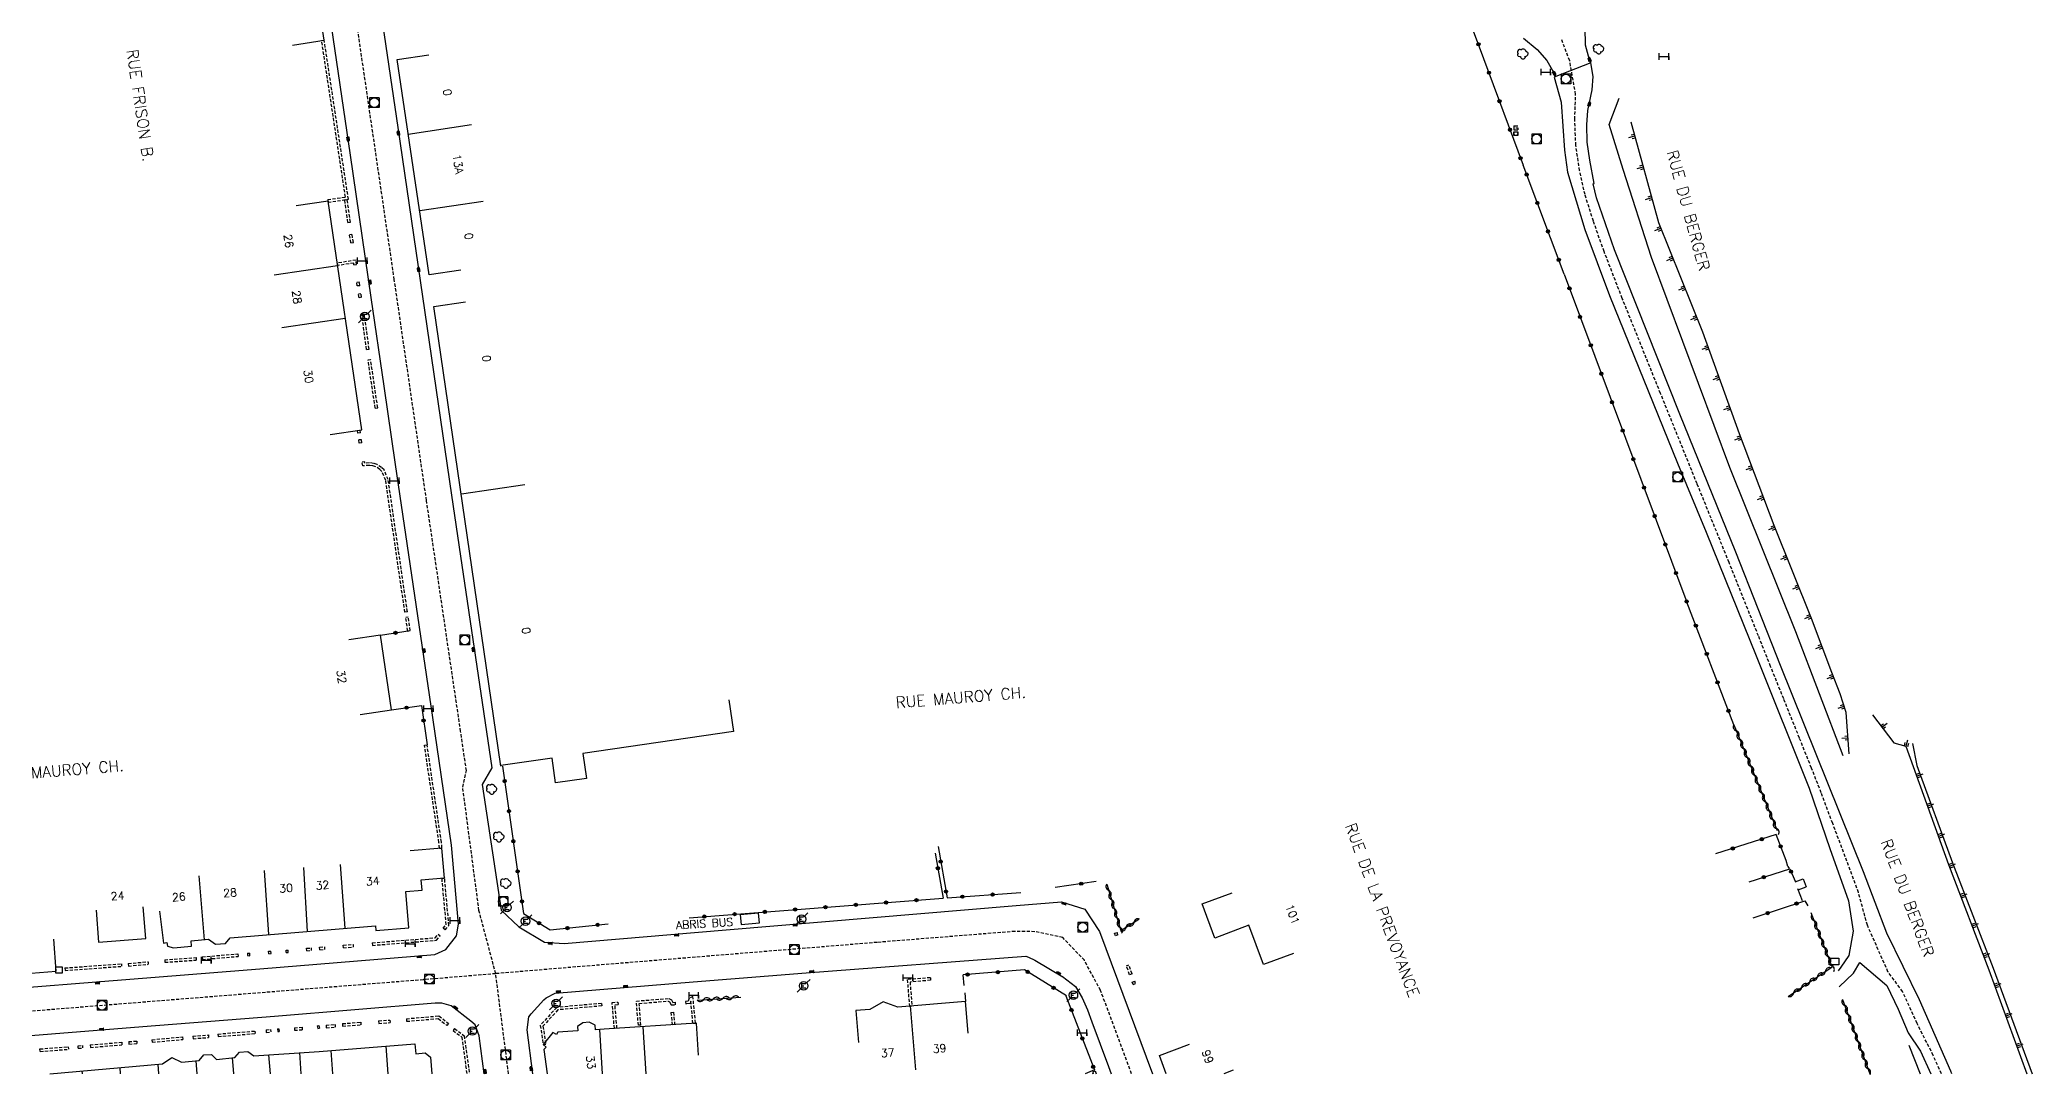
# Model space of a CAD drawing. Header units: millimetres. Extents: x 79000 to 80002, y 144000 to 145000.
# Drawn here: x 79598.5 to 79909.8, y 143999.8 to 144161.6 of the extents above; entities that cross this region are included whole.
import ezdxf
from ezdxf.enums import TextEntityAlignment as Align

# ---------------------------------------------------------------- set-up
doc = ezdxf.new("R2010")
doc.units = ezdxf.units.MM
doc.linetypes.add('DASHED', pattern=[0.75, 0.5, -0.25])
doc.layers.get('0').update_dxf_attribs({"linetype": 'CONTINUOUS'})
for name, color, linetype in [('W0001', 6, 'DASHED'), ('W0008', 7, 'CONTINUOUS'), ('W0100', 7, 'CONTINUOUS'), ('W0105', 7, 'CONTINUOUS'), ('W0112', 1, 'DASHED'), ('W0211', 2, 'CONTINUOUS'), ('W0300', 7, 'CONTINUOUS'), ('W0302', 3, 'CONTINUOUS'), ('W0310', 3, 'CONTINUOUS'), ('W0322', 7, 'CONTINUOUS'), ('W0400', 7, 'CONTINUOUS'), ('W0412', 7, 'CONTINUOUS'), ('W0420', 7, 'CONTINUOUS'), ('W0471', 7, 'CONTINUOUS'), ('W0984', 7, 'CONTINUOUS'), ('W0989', 7, 'CONTINUOUS'), ('W0991', 7, 'CONTINUOUS'), ('W1102', 7, 'CONTINUOUS'), ('W1471', 7, 'CONTINUOUS'), ('W1474', 7, 'CONTINUOUS')]:
    doc.layers.add(name, color=color, linetype=linetype)
doc.styles.get("Standard").update_dxf_attribs({"font": 'romans.shx', "width": 0.85})

# ---------------------------------------------------------------- blocks, each defined once
blk = doc.blocks.new('t322o')
at = {"color": 0, "linetype": 'Continuous'}
for radius in [0.25, 0.15]:
    blk.add_circle((0, 0), radius, dxfattribs=at)
blk = doc.blocks.new('t310o')
at = {"color": 0, "linetype": 'Continuous'}
for centre, start, end in [((-0.5, 0.38), 216.8699, 323.1304), ((0.5, -0.37), 36.8699, 143.1303)]:
    blk.add_arc(centre, 0.625, start, end, dxfattribs=at)
blk = doc.blocks.new('T400')
for p, q in [((-0.15, 0.3), (0.15, 0.3)), ((-0.15, -0.25), (-0.15, 0.3)), ((-0.15, 0.15), (0.15, 0.15)), ((-0.15, 0), (0.15, 0)), ((0.15, 0.3), (0.15, -0.25)), ((-0.15, -0.15), (0.15, -0.15)), ((-0.15, -0.25), (-0.15, -0.3)), ((-0.15, -0.3), (0.15, -0.3)), ((0.15, -0.3), (0.15, -0.25))]:
    blk.add_line(p, q)
blk = doc.blocks.new('T420')
for p, q in [((0.75, 0.75), (-0.75, 0.75)), ((-0.75, 0.75), (-0.75, -0.75)), ((0.75, 0.75), (0.75, -0.75)), ((0.75, -0.75), (-0.75, -0.75))]:
    blk.add_line(p, q)
blk.add_ellipse((0, 0), major_axis=(-0.53, 0.53), ratio=1, start_param=3.926991, end_param=10.210176)
blk = doc.blocks.new('T471')
for p, q in [((-0.333334, 0.333334), (-0.333334, -0.333334)), ((-0.333334, 0.333334), (0.333334, 0.333334)), ((-0.333334, 0), (0, 0)), ((0.500001, 0.500001), (1.000002, 1.000002)), ((-0.500001, -0.500001), (-1.000002, -1.000002)), ((-0.333334, -0.333334), (0.333334, -0.333334))]:
    blk.add_line(p, q)
blk.add_ellipse((0, 0), major_axis=(0.471405, 0.471405), ratio=1, start_param=5.4977871438, end_param=11.780972451)
blk = doc.blocks.new('T300')
for p, q in [((-0.8, 0.51), (-0.86, 0.34)), ((-0.86, 0.34), (-0.86, 0.17)), ((-0.86, 0.17), (-0.74, 0.06)), ((-0.69, 0.63), (-0.8, 0.51)), ((-0.8, -0.06), (-0.74, 0.06)), ((-0.74, 0.06), (-0.69, 0.11)), ((-0.57, 0.69), (-0.69, 0.63)), ((-0.46, 0.69), (-0.57, 0.69)), ((-0.29, 0.63), (-0.46, 0.69)), ((-0.29, 0.63), (-0.17, 0.74)), ((-0.23, 0.57), (-0.29, 0.63)), ((-0.17, 0.74), (-0.06, 0.8)), ((-0.06, 0.8), (0.06, 0.8)), ((0.06, 0.8), (0.23, 0.74)), ((0.23, 0.74), (0.34, 0.63)), ((0.34, 0.63), (0.4, 0.51)), ((0.46, 0.46), (0.34, 0.46)), ((0.4, 0.51), (0.4, 0.46)), ((0.57, 0.4), (0.46, 0.46)), ((0.57, 0.4), (0.69, 0.29)), ((0.69, 0.29), (0.74, 0.17)), ((0.74, 0.06), (0.69, -0.17)), ((0.74, 0.17), (0.74, 0.06)), ((-0.8, -0.17), (-0.8, -0.06)), ((-0.8, -0.23), (-0.8, -0.17)), ((-0.74, -0.34), (-0.8, -0.23)), ((-0.69, -0.4), (-0.74, -0.34)), ((-0.51, -0.46), (-0.69, -0.4)), ((-0.4, -0.46), (-0.51, -0.46)), ((-0.4, -0.46), (-0.34, -0.46)), ((-0.34, -0.46), (-0.34, -0.4)), ((-0.34, -0.51), (-0.34, -0.46)), ((-0.29, -0.63), (-0.34, -0.51)), ((-0.17, -0.74), (-0.29, -0.63)), ((-0.06, -0.8), (-0.17, -0.74)), ((0.06, -0.8), (-0.06, -0.8)), ((0.17, -0.74), (0.06, -0.8)), ((0.23, -0.69), (0.17, -0.74)), ((0.29, -0.46), (0.23, -0.46)), ((0.29, -0.63), (0.23, -0.69)), ((0.46, -0.4), (0.29, -0.46)), ((0.34, -0.51), (0.29, -0.63)), ((0.34, -0.51), (0.34, -0.46)), ((0.57, -0.34), (0.46, -0.4)), ((0.63, -0.29), (0.57, -0.34)), ((0.69, -0.17), (0.63, -0.29))]:
    blk.add_line(p, q)
blk = doc.blocks.new('t112o')
at = {"color": 0, "linetype": 'Continuous'}
for p, q in [((-0.5, 0.5), (0.5, 0.5)), ((-0.5, -0.5), (-0.5, 0.5)), ((0.5, 0.5), (0.5, -0.5)), ((0.5, -0.5), (-0.5, -0.5))]:
    blk.add_line(p, q, dxfattribs=at)
blk = doc.blocks.new('t211o')
at = {"color": 0, "linetype": 'Continuous'}
for p, q in [((-0.29, 0.5), (-0.29, 0)), ((0, 1), (0, 0)), ((0.29, 0.5), (0.29, 0))]:
    blk.add_line(p, q, dxfattribs=at)
blk = doc.blocks.new('T412')
for p, q in [((-0.3, 1.2), (0.3, 1.2)), ((-0.3, 1.2), (-0.3, 0.6)), ((-0.3, 0.6), (0.3, 0.6)), ((-0.3, 0.3), (0.3, 0.3)), ((-0.3, -0.3), (-0.3, 0.3)), ((0, 0.9), (0.3, 0.9)), ((0.3, 0.9), (0.3, 0.6)), ((0.3, 0.3), (0.3, -0.3)), ((0.3, -0.3), (-0.3, -0.3))]:
    blk.add_line(p, q)
blk.add_ellipse((0, 0), major_axis=(0.212, 0.212), ratio=1, start_param=5.497787, end_param=11.780972)
blk = doc.blocks.new('T1471')
at = {"color": 0, "linetype": 'Continuous', "flags": 128}
blk.add_lwpolyline([(-0.75, -0.5), (-0.75, 0.5), (0.75, 0.5), (0.75, -0.5), (-0.75, -0.5)], dxfattribs=at)
blk = doc.blocks.new('T1474')
at = {"color": 0, "linetype": 'Continuous', "flags": 128}
for points in [[(-0.75, -0.5), (-0.75, 0.5)], [(-0.75, 0), (0.75, 0)], [(0.75, 0), (0.75, -0.5), (0.75, 0.5)]]:
    blk.add_lwpolyline(points, dxfattribs=at)

msp = doc.modelspace()

# ---------------------------------------------------------------- linework, layer by layer
at = {"layer": 'W0001'}
for points in [[(79671.76, 144000), (79671.65, 144000.79), (79669.74, 144015.64), (79667.13, 144025.52), (79664.59, 144044.8), (79665.17, 144047.38), (79664.26, 144053.52), (79658.93, 144089.61), (79653.9, 144124.12), (79646.89, 144172), (79641.69, 144207.69), (79638.13, 144232.08)], [(79895.62, 144000), (79894.35, 144002.87), (79891.82, 144007.86), (79889.56, 144012.84), (79887.27, 144015.93), (79884.06, 144023.2), (79882.66, 144028.32), (79880.85, 144033.21), (79878.63, 144039.13), (79876.84, 144043.92), (79875.32, 144047.78), (79873.44, 144052.46), (79870.98, 144058.58), (79868.93, 144063.67), (79867.04, 144068.42), (79865.36, 144072.62), (79862.44, 144079.91), (79859.64, 144086.81), (79857.45, 144092.2), (79851.73, 144106.33), (79849.51, 144111.84), (79845.76, 144121.17), (79842.92, 144128.49), (79841.24, 144133.25), (79839.94, 144137.39), (79839.08, 144141.15), (79838.5, 144145.09), (79838.34, 144149.15), (79838.46, 144153.06), (79837.54, 144158.31), (79836.27, 144161.67)], [(79769.09, 144000), (79764.24, 144013.03), (79761.71, 144017.73), (79758.33, 144021.31), (79753.95, 144022.2), (79750.88, 144022.25), (79729.34, 144020.53), (79680.76, 144016.57), (79669.74, 144015.64), (79658.42, 144014.69), (79570.36, 144007.62)]]:
    msp.add_lwpolyline(points, dxfattribs=at)
at = {"layer": 'W0008'}
msp.add_line((79887.08, 144021.95), (79883.47, 144031.57), dxfattribs=at)
for points in [[(79569.99, 144011.4), (79632.9, 144016.41), (79660.25, 144018.63), (79661.93, 144019.42), (79663.61, 144021.55), (79663.93, 144023.36), (79662.83, 144035.73), (79659.64, 144057.44), (79654.09, 144095.22), (79652.32, 144107.45), (79650.29, 144121.32), (79647.05, 144143.54), (79640.61, 144187.57), (79634.17, 144231.63)], [(79642.09, 144232.52), (79648.19, 144190.61), (79649.71, 144180.09), (79654.43, 144147.88), (79657.26, 144128.63), (79662.81, 144090.44), (79664.25, 144080.9), (79669.16, 144047.79), (79667.63, 144045.21), (79670.57, 144025.59), (79673.36, 144022.94), (79677.38, 144020.59), (79680.42, 144020.36), (79705.73, 144022.5), (79751.05, 144026.28), (79758.14, 144026.89), (79761.8, 144025.75), (79764.08, 144022.24), (79772.34, 144000)], [(79840.82, 144157.97), (79840.65, 144158.48), (79840.02, 144160.76), (79839.97, 144163.49), (79840.53, 144167), (79842.15, 144170.71), (79843.42, 144172.41), (79844.64, 144173.5), (79846.96, 144175.12), (79849.13, 144176.05), (79851.07, 144176.74)], [(79830.34, 144161.84), (79832.48, 144160.09), (79833.98, 144158.38), (79834.82, 144156.92), (79835.12, 144156.35), (79835.34, 144155.84)], [(79883.47, 144031.57), (79870.48, 144063.82), (79863.48, 144081.52), (79854.77, 144103.07), (79844.54, 144128.79), (79841.74, 144136.88), (79841.23, 144139.06), (79841.39, 144139.14), (79840.7, 144142.77), (79840.27, 144145.61), (79840.24, 144148.29), (79840.38, 144150.52), (79840.6, 144151.52), (79841.06, 144153.77), (79841.19, 144155.84), (79840.82, 144157.97), (79835.09, 144155.74), (79836.2, 144151.86), (79836.71, 144144.33), (79837.2, 144140.89), (79839.9, 144131.94), (79843.75, 144121.64), (79854.41, 144095.45), (79858.85, 144084.62), (79866.67, 144065.33), (79874.96, 144044.66), (79878.21, 144035.22), (79881.12, 144027.01), (79881.84, 144022.27), (79881.16, 144018.46), (79879.93, 144016.64), (79879.49, 144016.11)], [(79897.26, 144000), (79897.1, 144000.41), (79892.21, 144011.58), (79887.08, 144021.95)], [(79675.55, 144000), (79674.64, 144006.85), (79674.94, 144008.89), (79675.28, 144009.35), (79677.24, 144011.56), (79677.61, 144011.88), (79679.02, 144012.61), (79700.6, 144014.35), (79718.27, 144015.75), (79752.55, 144018.36), (79753.01, 144018.2), (79753.97, 144017.77), (79758.33, 144015.16), (79758.29, 144015.2), (79760.31, 144013.62), (79761.39, 144011.89), (79762.19, 144009.98), (79762.9, 144008.13), (79765.48, 144001.15), (79765.9, 144000)], [(79879.62, 144013.6), (79881.88, 144015.71), (79882.88, 144017.4), (79887.08, 144013.78), (79888.85, 144010.11), (79890.44, 144006.38), (79892.37, 144003.52), (79893.98, 144000)], [(79667.96, 144000), (79667.15, 144005.91), (79666.52, 144007.63), (79665.87, 144008.24), (79662.8, 144010.62), (79661.35, 144011.06), (79660.29, 144011.05), (79635.19, 144008.95), (79614.59, 144007.32), (79570.43, 144003.81)]]:
    msp.add_lwpolyline(points, dxfattribs=at)
at = {"layer": 'W0100'}
for points in [[(79638.01, 144160.77), (79642.95, 144161.52), (79640.71, 144176.15), (79639, 144186.93), (79634.05, 144186.18)], [(79664.31, 144125.6), (79659.36, 144124.86), (79654.35, 144158.49), (79659.29, 144159.23)], [(79643.86, 144099.9), (79648.81, 144100.63), (79643.54, 144136.35), (79638.59, 144135.62)], [(79706.16, 144058.43), (79706.88, 144053.48), (79683.38, 144050.05), (79683.95, 144046.14), (79679.11, 144045.45), (79678.54, 144049.34), (79670.53, 144048.17), (79670.52, 144048.08), (79660.07, 144119.9), (79665.01, 144120.62)], [(79648.54, 144056.14), (79653.48, 144056.88), (79651.75, 144068.56), (79646.81, 144067.83)], [(79617.2, 144025.39), (79617.84, 144020.43), (79618.37, 144020.49), (79618.48, 144019.95), (79619.42, 144019.67), (79622.19, 144019.92), (79622.16, 144020.75), (79624.89, 144021.01), (79625.94, 144020.23), (79627.52, 144020.36), (79628.26, 144021.23), (79650.96, 144023.13), (79651.02, 144022.39), (79656.19, 144022.81), (79655.7, 144028.49), (79658.24, 144028.7), (79658.1, 144030.29), (79661.74, 144030.6), (79661.75, 144030.59), (79661.35, 144035.27), (79656.37, 144034.85)], [(79794.39, 144018.8), (79789.7, 144017.07), (79787.43, 144023.2), (79782.12, 144021.21), (79780.12, 144026.54), (79784.81, 144028.29)], [(79607.32, 144025.55), (79607.7, 144020.57), (79615.06, 144021.13), (79614.67, 144026.11)], [(79707.95, 144024.83), (79708.11, 144023.35), (79710.98, 144023.61), (79710.82, 144025.1), (79707.95, 144024.83)], [(79576.39, 144014.07), (79580.21, 144014.39), (79601.09, 144016.05), (79600.69, 144021.03)], [(79743.55, 144006.32), (79743.13, 144011.31), (79732.55, 144010.42), (79730.29, 144011.25), (79728.22, 144010.07), (79726.02, 144009.88), (79726.43, 144004.9)], [(79701.44, 144002.9), (79701.13, 144007.89), (79686.67, 144006.98), (79685.31, 144006.89), (79685.26, 144007.58), (79684.34, 144008.04), (79683.33, 144007.97), (79682.52, 144007.4), (79682.57, 144006.72), (79679.46, 144006.52), (79679.25, 144006.13), (79678.68, 144006.45), (79677.16, 144004.55), (79677.64, 144004.15), (79677.28, 144003.81), (79677.78, 144000)], [(79600.1, 144000), (79617.7, 144001.56), (79619.14, 144002.52), (79620.64, 144001.83), (79623.43, 144002.06), (79624.15, 144002.94), (79625.34, 144003.03), (79626.11, 144002.23), (79628.97, 144002.56), (79629.73, 144003.39), (79631.04, 144003.49), (79631.93, 144002.82), (79642.18, 144003.5), (79657.12, 144004.66), (79657.27, 144003.14), (79658.7, 144003.27), (79659.58, 144002.58), (79659.76, 144000)], [(79774.51, 144000), (79773.44, 144002.87), (79778.12, 144004.62)]]:
    msp.add_lwpolyline(points, dxfattribs=at)
at = {"layer": 'W0105'}
for p, q in [((79872.79, 144030.01), (79874.04, 144030.48)), ((79873.26, 144028.76), (79874.51, 144029.23)), ((79874.04, 144030.48), (79874.51, 144029.23))]:
    msp.add_line(p, q, dxfattribs=at)
at = {"layer": 'W0112'}
for p, q in [((79642.55, 144161.46), (79642.95, 144161.52)), ((79643.49, 144136.61), (79643.54, 144136.21)), ((79646.15, 144136.57), (79646.54, 144136.62)), ((79646.64, 144133.05), (79647.04, 144133.1)), ((79646.89, 144131.16), (79647.28, 144131.23)), ((79647.12, 144129.85), (79647.51, 144129.92)), ((79647.92, 144127.16), (79644.98, 144126.69)), ((79644.98, 144126.69), (79645.04, 144126.3)), ((79647.57, 144126.7), (79645.04, 144126.3)), ((79647.6, 144126.41), (79647.57, 144126.7)), ((79647.6, 144126.41), (79648, 144126.46)), ((79648.04, 144123.73), (79648.44, 144123.77)), ((79648.49, 144123.16), (79648.09, 144123.12)), ((79648.3, 144121.87), (79648.69, 144121.94)), ((79648.79, 144121.36), (79648.39, 144121.29)), ((79648.83, 144118.64), (79649.23, 144118.7)), ((79649.56, 144113.2), (79649.96, 144113.26)), ((79649.8, 144111.55), (79650.2, 144111.61)), ((79650.91, 144104.03), (79651.31, 144104.09)), ((79648.16, 144100.53), (79648.56, 144100.58)), ((79648.61, 144100.15), (79648.21, 144100.1)), ((79648.37, 144099.11), (79648.76, 144099.15)), ((79648.83, 144098.6), (79648.43, 144098.55)), ((79649.27, 144095.62), (79648.87, 144095.56)), ((79655.95, 144072.2), (79655.55, 144072.14)), ((79655.68, 144071.35), (79656.07, 144071.41)), ((79656.01, 144069.19), (79656.4, 144069.25)), ((79658.61, 144051.35), (79659.01, 144051.41)), ((79660.95, 144035.24), (79661.35, 144035.27)), ((79661.35, 144030.55), (79661.75, 144030.59)), ((79661.85, 144022.49), (79661.54, 144022.75)), ((79766.44, 144021.95), (79766.82, 144022.08)), ((79634.27, 144018.75), (79634.24, 144019.15)), ((79634.65, 144018.78), (79634.62, 144019.17)), ((79637.01, 144018.93), (79636.99, 144019.33)), ((79637.33, 144018.95), (79637.31, 144019.34)), ((79640.21, 144019.22), (79640.18, 144019.62)), ((79640.89, 144019.66), (79640.91, 144019.26)), ((79642.26, 144019.39), (79642.23, 144019.79)), ((79642.98, 144019.84), (79643.01, 144019.44)), ((79645.95, 144019.7), (79645.92, 144020.1)), ((79647.45, 144020.21), (79647.48, 144019.82)), ((79650.45, 144020.47), (79650.48, 144020.07)), ((79660.77, 144021.83), (79661.07, 144021.57)), ((79766.95, 144021.72), (79766.57, 144021.58)), ((79602.42, 144016.53), (79602.45, 144016.14)), ((79611.34, 144016.8), (79611.31, 144017.2)), ((79612.33, 144017.24), (79612.36, 144016.84)), ((79615.43, 144017.5), (79615.46, 144017.11)), ((79618.03, 144017.82), (79618.06, 144017.42)), ((79622.92, 144018.15), (79622.95, 144017.76)), ((79623.88, 144018.27), (79623.92, 144017.87)), ((79629.44, 144018.74), (79629.48, 144018.34)), ((79630.95, 144018.87), (79630.94, 144018.47)), ((79631.31, 144018.45), (79631.33, 144018.85)), ((79768.28, 144016.87), (79768.66, 144017)), ((79737.65, 144015.01), (79737.68, 144014.61)), ((79769.17, 144015.6), (79768.79, 144015.46)), ((79769.2, 144014.34), (79769.58, 144014.48)), ((79769.33, 144013.97), (79769.71, 144014.1)), ((79686.27, 144011), (79686.3, 144010.6)), ((79688.82, 144011.2), (79688.85, 144010.8)), ((79697.12, 144009.59), (79697.52, 144009.63)), ((79697.79, 144011.17), (79697.8, 144010.77)), ((79699.39, 144011.3), (79699.44, 144010.9)), ((79734.37, 144010.59), (79734.76, 144010.62)), ((79632.1, 144006.68), (79632.14, 144006.28)), ((79633.86, 144006.87), (79633.9, 144006.47)), ((79634.58, 144006.94), (79634.62, 144006.54)), ((79635.63, 144007), (79635.68, 144006.6)), ((79635.86, 144007.03), (79635.91, 144006.63)), ((79638.28, 144007.2), (79638.3, 144006.8)), ((79639.48, 144007.28), (79639.5, 144006.88)), ((79641.85, 144007.47), (79641.93, 144007.08)), ((79642.13, 144007.52), (79642.21, 144007.13)), ((79643.24, 144007.59), (79643.27, 144007.2)), ((79644.64, 144007.7), (79644.67, 144007.3)), ((79645.81, 144007.84), (79645.83, 144007.44)), ((79648.66, 144008.05), (79648.68, 144007.65)), ((79651.44, 144008.26), (79651.47, 144007.86)), ((79653.22, 144008.4), (79653.25, 144008)), ((79655.8, 144008.6), (79655.83, 144008.2)), ((79662.36, 144007.87), (79662.11, 144007.56)), ((79663.32, 144007.08), (79663.08, 144006.77)), ((79688.69, 144007.12), (79688.29, 144007.08)), ((79692.43, 144007.6), (79692.03, 144007.57)), ((79697.7, 144007.7), (79697.3, 144007.66)), ((79700.56, 144007.89), (79700.96, 144007.93)), ((79598.57, 144003.48), (79598.54, 144003.88)), ((79602.96, 144004.23), (79602.99, 144003.83)), ((79604.52, 144003.98), (79604.49, 144004.38)), ((79605.17, 144004.44), (79605.2, 144004.04)), ((79606.37, 144004.52), (79606.41, 144004.12)), ((79611.31, 144004.92), (79611.34, 144004.52)), ((79612.41, 144005.02), (79612.44, 144004.62)), ((79613.66, 144005.12), (79613.69, 144004.72)), ((79616.04, 144005.32), (79616.08, 144004.92)), ((79620.83, 144005.77), (79620.86, 144005.37)), ((79622.42, 144005.87), (79622.46, 144005.48)), ((79624.85, 144006.07), (79624.88, 144005.67)), ((79626.35, 144006.21), (79626.38, 144005.81)), ((79677.16, 144004.55), (79677.55, 144004.61)), ((79763.02, 144000.32), (79763.4, 144000.44)), ((79763.4, 144000.44), (79763.54, 144000))]:
    msp.add_line(p, q, dxfattribs=at)
for points in [[(79643.49, 144136.61), (79646.27, 144137.02), (79642.55, 144161.46)], [(79643.54, 144136.21), (79646.73, 144136.68), (79642.95, 144161.52)], [(79646.64, 144133.05), (79646.15, 144136.57)], [(79647.04, 144133.1), (79646.54, 144136.62)], [(79647.12, 144129.85), (79646.89, 144131.16)], [(79647.51, 144129.92), (79647.28, 144131.23)], [(79648, 144126.46), (79647.92, 144127.16)], [(79648.09, 144123.12), (79648.04, 144123.73)], [(79648.39, 144121.29), (79648.3, 144121.87)], [(79648.49, 144123.16), (79648.44, 144123.77)], [(79648.79, 144121.36), (79648.69, 144121.94)], [(79649.56, 144113.2), (79648.83, 144118.64)], [(79649.96, 144113.26), (79649.23, 144118.7)], [(79650.91, 144104.03), (79649.8, 144111.55)], [(79651.31, 144104.09), (79650.2, 144111.61)], [(79648.21, 144100.1), (79648.16, 144100.53)], [(79648.61, 144100.15), (79648.56, 144100.58)], [(79648.43, 144098.55), (79648.37, 144099.11)], [(79648.83, 144098.6), (79648.76, 144099.15)], [(79655.55, 144072.14), (79652.55, 144092.74), (79651.96, 144094.14), (79651.66, 144094.46), (79651.03, 144094.85), (79650.57, 144095.01), (79650, 144095.08), (79648.96, 144094.99), (79648.87, 144095.56)], [(79655.95, 144072.2), (79652.94, 144092.85), (79652.3, 144094.36), (79651.91, 144094.77), (79651.2, 144095.21), (79650.66, 144095.4), (79650.01, 144095.48), (79649.3, 144095.42), (79649.27, 144095.62)], [(79656.01, 144069.19), (79655.68, 144071.35)], [(79656.4, 144069.25), (79656.07, 144071.41)], [(79660.95, 144035.24), (79660.87, 144036.16), (79658.61, 144051.35)], [(79661.35, 144035.27), (79661.26, 144036.2), (79659.01, 144051.41)], [(79661.54, 144022.75), (79662.01, 144023.3), (79661.35, 144030.55)], [(79661.85, 144022.49), (79662.43, 144023.17), (79661.75, 144030.59)], [(79766.95, 144021.72), (79766.82, 144022.08)], [(79634.24, 144019.15), (79634.62, 144019.17)], [(79636.99, 144019.33), (79637.31, 144019.34)], [(79637.01, 144018.93), (79637.33, 144018.95)], [(79640.18, 144019.62), (79640.89, 144019.66)], [(79640.21, 144019.22), (79640.91, 144019.26)], [(79642.23, 144019.79), (79642.98, 144019.84)], [(79642.26, 144019.39), (79643.01, 144019.44)], [(79645.92, 144020.1), (79647.45, 144020.21)], [(79645.95, 144019.7), (79647.48, 144019.82)], [(79650.45, 144020.47), (79660.28, 144021.25), (79660.77, 144021.83)], [(79650.48, 144020.07), (79660.48, 144020.86), (79661.07, 144021.57)], [(79766.57, 144021.58), (79766.44, 144021.95)], [(79602.42, 144016.53), (79611.31, 144017.2)], [(79602.45, 144016.14), (79611.34, 144016.8)], [(79612.33, 144017.24), (79615.43, 144017.5)], [(79612.36, 144016.84), (79615.46, 144017.11)], [(79618.03, 144017.82), (79622.92, 144018.15)], [(79618.06, 144017.42), (79622.95, 144017.76)], [(79623.88, 144018.27), (79629.44, 144018.74)], [(79623.92, 144017.87), (79629.48, 144018.34)], [(79630.94, 144018.47), (79631.31, 144018.45)], [(79630.95, 144018.87), (79631.33, 144018.85)], [(79634.27, 144018.75), (79634.65, 144018.78)], [(79768.79, 144015.46), (79768.28, 144016.87)], [(79769.17, 144015.6), (79768.66, 144017)], [(79737.65, 144015.01), (79734.05, 144014.71), (79734.37, 144010.59)], [(79737.68, 144014.61), (79734.48, 144014.34), (79734.76, 144010.62)], [(79769.33, 144013.97), (79769.2, 144014.34)], [(79769.71, 144014.1), (79769.58, 144014.48)], [(79686.27, 144011), (79679.27, 144010.37), (79676.71, 144007.56), (79677.16, 144004.55)], [(79686.3, 144010.6), (79679.46, 144009.99), (79677.13, 144007.43), (79677.55, 144004.61)], [(79688.29, 144007.08), (79687.93, 144011.12), (79688.82, 144011.2)], [(79688.69, 144007.12), (79688.37, 144010.76), (79688.85, 144010.8)], [(79692.03, 144007.57), (79691.72, 144011.37), (79696.78, 144011.76), (79697.22, 144011.55), (79697.41, 144011.16), (79697.79, 144011.17)], [(79692.43, 144007.6), (79692.15, 144011), (79696.7, 144011.35), (79696.92, 144011.25), (79697.16, 144010.75), (79697.8, 144010.77)], [(79697.12, 144009.59), (79697.3, 144007.66)], [(79697.52, 144009.63), (79697.7, 144007.7)], [(79700.96, 144007.93), (79700.56, 144012.05), (79699.96, 144011.79), (79699.8, 144011.35), (79699.39, 144011.3)], [(79700.56, 144007.89), (79700.23, 144011.35), (79700.1, 144010.99), (79699.44, 144010.9)], [(79626.35, 144006.21), (79632.1, 144006.68)], [(79633.86, 144006.87), (79634.58, 144006.94)], [(79633.9, 144006.47), (79634.62, 144006.54)], [(79635.63, 144007), (79635.86, 144007.03)], [(79635.68, 144006.6), (79635.91, 144006.63)], [(79638.28, 144007.2), (79639.48, 144007.28)], [(79638.3, 144006.8), (79639.5, 144006.88)], [(79641.85, 144007.47), (79642.13, 144007.52)], [(79641.93, 144007.08), (79642.21, 144007.13)], [(79643.24, 144007.59), (79644.64, 144007.7)], [(79643.27, 144007.2), (79644.67, 144007.3)], [(79645.81, 144007.84), (79648.66, 144008.05)], [(79645.83, 144007.44), (79648.68, 144007.65)], [(79651.44, 144008.26), (79653.22, 144008.4)], [(79651.47, 144007.86), (79653.25, 144008)], [(79655.8, 144008.6), (79660.88, 144009.05), (79662.36, 144007.87)], [(79655.83, 144008.2), (79660.76, 144008.63), (79662.11, 144007.56)], [(79663.08, 144006.77), (79664.44, 144005.73), (79665.22, 144000)], [(79663.32, 144007.08), (79664.81, 144005.95), (79665.62, 144000)], [(79598.54, 144003.88), (79602.96, 144004.23)], [(79598.57, 144003.48), (79602.99, 144003.83)], [(79604.49, 144004.38), (79605.17, 144004.44)], [(79604.52, 144003.98), (79605.2, 144004.04)], [(79606.37, 144004.52), (79611.31, 144004.92)], [(79606.41, 144004.12), (79611.34, 144004.52)], [(79612.41, 144005.02), (79613.66, 144005.12)], [(79612.44, 144004.62), (79613.69, 144004.72)], [(79616.04, 144005.32), (79620.83, 144005.77)], [(79616.08, 144004.92), (79620.86, 144005.37)], [(79622.42, 144005.87), (79624.85, 144006.07)], [(79622.46, 144005.48), (79624.88, 144005.67)], [(79626.38, 144005.81), (79632.14, 144006.28)], [(79763.02, 144000.32), (79763.1, 144000.06), (79762.94, 144000)]]:
    msp.add_lwpolyline(points, dxfattribs=at)
at = {"layer": 'W0211'}
for points in [[(79880.26, 144049.67), (79872.88, 144069.08), (79862.56, 144094.74), (79850.32, 144127.55), (79845.91, 144141.33), (79843.71, 144148.37), (79845.25, 144152.48)], [(79881.23, 144050.02), (79880.75, 144056.46), (79879.82, 144059.36), (79878.49, 144062.72), (79875.33, 144071.15), (79869.47, 144085.71), (79864.09, 144100.01), (79858.36, 144115.9), (79851.45, 144132.98), (79847.15, 144148.7)], [(79884.83, 144056.12), (79888.16, 144051.7), (79890.08, 144051.18), (79896.72, 144032.72), (79903.04, 144016.26), (79908.96, 144000)], [(79891.09, 144051.59), (79891.78, 144048.17), (79897.37, 144032.99), (79903.68, 144016.48), (79909.8, 144000)]]:
    msp.add_lwpolyline(points, dxfattribs=at)
at = {"layer": 'W0302'}
msp.add_lwpolyline([(79890.55, 144004.45), (79892.28, 144000)], dxfattribs=at)
at = {"layer": 'W0310'}
for p, q in [((79863.18, 144054.54), (79869.94, 144038.01)), ((79701.24, 144011.52), (79708.06, 144011.97)), ((79880.18, 144011.61), (79884.42, 144000))]:
    msp.add_line(p, q, dxfattribs=at)
for points in [[(79765.2, 144029.61), (79767.41, 144022.37), (79770.25, 144024.14)], [(79871.7, 144012.1), (79878.54, 144016.69), (79875.26, 144025.13)]]:
    msp.add_lwpolyline(points, dxfattribs=at)
at = {"layer": 'W0322'}
for p, q in [((79824.1, 144158.67), (79830.27, 144141.98)), ((79836.66, 144124.97), (79830.27, 144141.98)), ((79836.66, 144124.97), (79855.85, 144073.71)), ((79651.75, 144068.56), (79656.4, 144069.25)), ((79653.48, 144056.88), (79658.13, 144057.57)), ((79658.13, 144057.57), (79659.01, 144051.41)), ((79738.85, 144035.5), (79740.28, 144027.51)), ((79869.81, 144037.37), (79860.33, 144034.36)), ((79871.35, 144033.34), (79869.81, 144037.37)), ((79738.42, 144034.46), (79739.66, 144027.45)), ((79871.6, 144032.39), (79871.35, 144033.34)), ((79871.6, 144032.39), (79871.84, 144032.1)), ((79740.28, 144027.51), (79751.78, 144028.32)), ((79763.56, 144030.05), (79757.14, 144029.1)), ((79873.89, 144027.03), (79873.21, 144028.89)), ((79699.96, 144024.39), (79739.66, 144027.45)), ((79742.74, 144015.47), (79742.89, 144013.81)), ((79743.04, 144012.67), (79743.13, 144011.31))]:
    msp.add_line(p, q, dxfattribs=at)
for points in [[(79802.5, 144216.51), (79807.37, 144203.45), (79814.53, 144184.74), (79818.73, 144173.06), (79824.1, 144158.67)], [(79863.2, 144054.52), (79855.85, 144073.71), (79855.77, 144073.77)], [(79670.82, 144048.09), (79674.11, 144025.05), (79678.23, 144022.47), (79687.33, 144023.45)], [(79865.6, 144030), (79871.93, 144032.02), (79872.76, 144030.08)], [(79866.22, 144024.36), (79874.26, 144027.02), (79874.77, 144026.27)], [(79758.93, 144012.19), (79752.37, 144016.22), (79742.78, 144015.44)], [(79758.84, 144012.18), (79763.28, 144000.59), (79761.82, 144000)]]:
    msp.add_lwpolyline(points, dxfattribs=at)
at = {"layer": 'W1102'}
for p, q in [((79665.98, 144148.28), (79656.09, 144146.8)), ((79667.76, 144136.32), (79657.87, 144134.85)), ((79635.12, 144124.84), (79645.02, 144126.3)), ((79636.34, 144116.62), (79646.23, 144118.08)), ((79674.3, 144092.02), (79664.4, 144090.59)), ((79633.55, 144031.77), (79634.24, 144021.79)), ((79639.73, 144032.22), (79640.27, 144022.24)), ((79645.44, 144032.71), (79646.17, 144022.73)), ((79623.35, 144030.91), (79624.19, 144020.94)), ((79735.4, 144000.63), (79734.57, 144010.6)), ((79686.44, 144000), (79685.99, 144006.94)), ((79693.25, 144000), (79692.79, 144007.36)), ((79644.31, 144000), (79644.04, 144003.64)), ((79652.96, 144000), (79652.64, 144004.31)), ((79605.19, 144000), (79605.15, 144000.45)), ((79611.13, 144000), (79611.06, 144000.97)), ((79617.13, 144000), (79617.01, 144001.5)), ((79623.12, 144000), (79622.96, 144002.02)), ((79628.82, 144000), (79628.61, 144002.52)), ((79634.58, 144000), (79634.31, 144002.97)), ((79639.37, 144000), (79639.15, 144003.3)), ((79784.98, 144000.55), (79783.52, 144000))]:
    msp.add_line(p, q, dxfattribs=at)

# ---------------------------------------------------------------- block references
at = {"layer": 'W0112'}
msp.add_blockref('t112o', (79601.52, 144016.2), dxfattribs=at)
at = {"layer": 'W0211'}
for p, rotation in [((79847.73, 144146.57), 105.281678054617), ((79849.05, 144141.75), 105.281678054617), ((79850.37, 144136.92), 105.281678054617), ((79851.79, 144132.14), 112.0411555515942), ((79853.66, 144127.5), 112.0411555515942), ((79855.54, 144122.87), 112.0411555515942), ((79857.42, 144118.23), 112.0411555515942), ((79859.2, 144113.56), 109.8271225841896), ((79860.9, 144108.86), 109.8271225841896), ((79862.59, 144104.15), 109.8271225841896), ((79864.3, 144099.45), 110.6227151385727), ((79866.06, 144094.77), 110.6227151385727), ((79867.82, 144090.1), 110.6227151385727), ((79869.59, 144085.42), 111.9159560055352), ((79871.45, 144080.78), 111.9159560055352), ((79873.32, 144076.14), 111.9159560055352), ((79875.19, 144071.5), 111.9159560055352), ((79876.95, 144066.83), 110.5731577117772), ((79878.72, 144062.15), 111.5775678275091), ((79880.43, 144057.45), 107.6623395422473), ((79886.33, 144054.12), 307.0005254959204), ((79881.04, 144052.51), 94.28220921227432), ((79890.06, 144051.19), 344.9187690453703), ((79891.77, 144046.5), 289.774967948874), ((79893.46, 144041.8), 289.774967948874), ((79895.15, 144037.09), 289.774967948874), ((79896.85, 144032.39), 290.9941046467559), ((79898.64, 144027.72), 290.9941046467559), ((79900.43, 144023.05), 290.9941046467559), ((79902.22, 144018.38), 290.9941046467559), ((79903.97, 144013.7), 290.0133094614849), ((79905.68, 144009), 290.0133094614849), ((79907.39, 144004.3), 290.0133094614849)]:
    msp.add_blockref('t211o', p, dxfattribs=dict(at, rotation=rotation))
at = {"layer": 'W0300'}
for p in [(79830.24, 144159.37), (79842.09, 144160.13), (79669.14, 144044.46), (79670.25, 144037), (79671.34, 144029.73)]:
    msp.add_blockref('T300', p, dxfattribs=at)
at = {"layer": 'W0310'}
for p, rotation in [((79863.56, 144053.61), 292.2422103491141), ((79864.12, 144052.22), 292.2422103491141), ((79864.69, 144050.83), 292.2422103491141), ((79865.26, 144049.44), 292.2422103491141), ((79865.83, 144048.06), 292.2422103491141), ((79866.39, 144046.67), 292.2422103491141), ((79866.96, 144045.28), 292.2422103491141), ((79867.53, 144043.89), 292.2422103491141), ((79868.1, 144042.5), 292.2422103491141), ((79868.67, 144041.11), 292.2422103491141), ((79869.23, 144039.73), 292.2422103491141), ((79869.8, 144038.34), 292.2422103491141), ((79765.49, 144028.66), 287.0049633659972), ((79765.93, 144027.22), 287.0049633659972), ((79766.37, 144025.79), 287.0049633659972), ((79766.81, 144024.35), 287.0049633659972), ((79767.24, 144022.92), 287.0049633659972), ((79768.2, 144022.86), 31.94551187932051), ((79769.47, 144023.65), 31.94551187932051), ((79875.73, 144023.93), 111.2268824731724), ((79876.27, 144022.53), 111.2268824731724), ((79876.81, 144021.13), 111.2268824731724), ((79877.35, 144019.73), 111.2268824731724), ((79877.9, 144018.33), 111.2268824731724), ((79876.26, 144015.17), 33.90229479763937), ((79877.51, 144016), 33.90229479763937), ((79878.44, 144016.94), 111.2268824731724), ((79872.53, 144012.65), 33.90229479763937), ((79873.78, 144013.49), 33.90229479763937), ((79875.02, 144014.33), 33.90229479763937), ((79702.23, 144011.59), 3.756093539138828), ((79703.73, 144011.68), 3.756093539138828), ((79705.23, 144011.78), 3.756093539138828), ((79706.72, 144011.88), 3.756093539138828), ((79880.52, 144010.67), 290.0794824255743), ((79881.03, 144009.26), 290.0794824255743), ((79881.55, 144007.85), 290.0794824255743), ((79882.06, 144006.44), 290.0794824255743), ((79882.58, 144005.03), 290.0794824255743), ((79883.09, 144003.62), 290.0794824255743), ((79883.61, 144002.22), 290.0794824255743), ((79884.12, 144000.81), 290.0794824255743)]:
    msp.add_blockref('t310o', p, dxfattribs=dict(at, rotation=rotation))
at = {"layer": 'W0322'}
for p, rotation in [((79823.28, 144160.89), 290.4560558475548), ((79824.93, 144156.45), 290.2798715004317), ((79826.57, 144151.99), 290.2798715004317), ((79828.22, 144147.53), 290.2798715004317), ((79829.86, 144143.08), 290.2798715004317), ((79830.82, 144140.53), 110.5970464058972), ((79832.49, 144136.08), 110.5970464058972), ((79834.16, 144131.64), 110.5970464058972), ((79835.83, 144127.19), 110.5970464058972), ((79837.5, 144122.74), 290.5263794692664), ((79839.16, 144118.29), 290.5263794692664), ((79840.83, 144113.85), 290.5263794692664), ((79842.49, 144109.4), 290.5263794692664), ((79844.16, 144104.95), 290.5263794692664), ((79845.82, 144100.5), 290.5263794692664), ((79847.49, 144096.05), 290.5263794692664), ((79849.16, 144091.6), 290.5263794692664), ((79850.82, 144087.15), 290.5263794692664), ((79852.49, 144082.71), 290.5263794692664), ((79854.15, 144078.26), 290.5263794692664), ((79855.82, 144073.81), 290.5263794692664), ((79654.1, 144068.91), 8.440448706722316), ((79857.26, 144070.04), 110.9363318590296), ((79858.96, 144065.61), 110.9363318590296), ((79860.65, 144061.17), 110.9363318590296), ((79655.83, 144057.22), 8.440448706722316), ((79862.35, 144056.73), 110.9363318590296), ((79658.47, 144055.21), 278.0727121508862), ((79671.15, 144045.74), 278.120669397456), ((79671.82, 144041.04), 278.120669397456), ((79672.5, 144036.34), 278.120669397456), ((79863.02, 144035.22), 197.569690247552), ((79867.55, 144036.65), 197.569690247552), ((79870.5, 144035.55), 110.8592308466093), ((79673.17, 144031.63), 278.120669397456), ((79738.83, 144032.12), 280.073820681955), ((79739.27, 144033.16), 280.1000951232227), ((79872.12, 144031.58), 293.2272476848183), ((79740.1, 144028.48), 280.1000951232227), ((79747.38, 144028.01), 4.0021288791716), ((79761.21, 144029.7), 188.4425991869471), ((79867.86, 144030.72), 17.67997489997224), ((79673.84, 144026.93), 278.120669397456), ((79707.07, 144024.94), 4.406092505018949), ((79711.8, 144025.3), 4.406092505018949), ((79716.54, 144025.67), 4.406092505018949), ((79721.27, 144026.03), 4.406092505018949), ((79726.01, 144026.4), 4.406092505018949), ((79730.74, 144026.76), 4.406092505018949), ((79735.48, 144027.13), 4.406092505018949), ((79742.65, 144027.68), 4.0021288791716), ((79868.48, 144025.11), 18.29573627353889), ((79872.99, 144026.6), 18.29573627353889), ((79676.52, 144023.54), 328.0320612191661), ((79680.95, 144022.77), 6.153392099369589), ((79685.68, 144023.28), 6.153392099369589), ((79702.33, 144024.57), 4.406092505018949), ((79748.21, 144015.88), 184.6737288778066), ((79752.86, 144015.92), 148.4315109009216), ((79743.47, 144015.5), 184.6737288778066), ((79756.9, 144013.43), 148.4315109009216), ((79759.69, 144009.96), 290.9371747648514), ((79761.39, 144005.52), 290.9371747648514), ((79763.09, 144001.09), 290.9371747648514)]:
    msp.add_blockref('t322o', p, dxfattribs=dict(at, rotation=rotation))
at = {"layer": 'W0400'}
for p, rotation in [((79835.12, 144156.35), 27.13858032226561), ((79840.65, 144158.48), 198.9418869018554), ((79840.6, 144151.52), 167.3940277099609), ((79654.55, 144146.99), 187.2510676348434), ((79646.68, 144146.09), 7.84265916343741), ((79657.69, 144125.68), 187.834283561686), ((79650.08, 144123.75), 8.280275671251552), ((79658.51, 144066.14), 8.571306706457948), ((79666.27, 144066.28), 187.3691779110525), ((79758.56, 144026.6), 73.03385621675473), ((79716.54, 144023.25), 94.72539882245839), ((79678.29, 144020.37), 85.45261041306236), ((79698.02, 144021.7), 94.57014469482249), ((79657.82, 144018.28), 95.01406032049063), ((79719.13, 144015.96), 93.28937739204247), ((79757.71, 144015.72), 59.18426610867066), ((79607.54, 144014.2), 94.23645392706753), ((79679.56, 144012.81), 94.53775139931852), ((79690.07, 144013.65), 94.51393246284229), ((79663.47, 144010.29), 52.17345508091567), ((79608.18, 144006.96), 94.17170880729516), ((79668.06, 144000.33), 187.1935188842456), ((79675.29, 144000.79), 187.1935188842456)]:
    msp.add_blockref('T400', p, dxfattribs=dict(at, rotation=rotation))
at = {"layer": 'W0412'}
msp.add_blockref('T412', (79829.12, 144146.93), dxfattribs=at)
at = {"layer": 'W0420'}
for p in [(79836.95, 144155.48), (79650.77, 144151.77), (79832.36, 144146.1), (79854.4, 144093.25), (79664.91, 144067.79), (79670.91, 144026.92), (79761.44, 144022.9), (79761.46, 144022.9), (79716.4, 144019.39), (79659.36, 144014.79), (79608.21, 144010.69), (79671.3, 144002.94)]:
    msp.add_blockref('T420', p, dxfattribs=at)
at = {"layer": 'W0471'}
for p in [(79649.3, 144118.36), (79671.51, 144026), (79717.52, 144024.17), (79674.41, 144023.85), (79717.86, 144013.75), (79760, 144012.27), (79679.17, 144011), (79666.09, 144006.68)]:
    msp.add_blockref('T471', p, dxfattribs=at)
at = {"layer": 'W1471'}
msp.add_blockref('T1471', (79878.82, 144017.55), dxfattribs=at)
at = {"layer": 'W1474'}
for p in [(79852.28, 144158.98), (79833.81, 144156.55), (79648.9, 144127.06), (79653.93, 144092.68), (79659.24, 144057.06), (79663.37, 144023.95), (79656.39, 144020.32), (79624.54, 144017.75), (79700.7, 144012.27), (79734.15, 144015.01), (79761.37, 144006.42)]:
    msp.add_blockref('T1474', p, dxfattribs=at)

# ---------------------------------------------------------------- texts
at = {"layer": 'W0984'}
msp.add_text('ABRIS BUS', height=1.25, rotation=3.4275, dxfattribs=at).set_placement((79702.37, 144023.48), align=Align.MIDDLE)
at = {"layer": 'W0989'}
for s, rotation, p in [('RUE FRISON B.', 278.3262, (79614.23, 144151.33)), ('RUE DU BERGER', 285.2816, (79856.09, 144134.94)), ('RUE MAUROY CH.', 4.5655, (79742.41, 144058.82)), ('RUE MAUROY CH.', 4.5915, (79601.46, 144047.37)), ('RUE DE LA PREVOYANCE', 290.4222, (79808.27, 144025.57)), ('RUE DU BERGER', 290.5345, (79890.34, 144027.5))]:
    msp.add_text(s, height=1.75, rotation=rotation, dxfattribs=at).set_placement(p, align=Align.MIDDLE)
at = {"layer": 'W0991'}
for s, rotation, p in [('0', 278.4785, (79662.19, 144153.38)), ('13A', 278.477, (79663.86, 144142.18)), ('26', 278.3916, (79637.38, 144130.14)), ('0', 278.4767, (79665.54, 144130.89)), ('28', 278.3922, (79638.67, 144121.37)), ('30', 278.3912, (79640.5, 144108.97)), ('0', 278.2804, (79668.32, 144111.79)), ('0', 278.2804, (79674.51, 144069.25)), ('32', 278.4312, (79645.64, 144062.04)), ('24', 4.3677, (79610.66, 144027.81)), ('26', 4.6635, (79620.23, 144027.64)), ('28', 4.6638, (79628.23, 144028.3)), ('30', 4.6652, (79636.99, 144029.01)), ('32', 4.6661, (79642.68, 144029.48)), ('34', 4.7882, (79650.53, 144030.12)), ('101', 290.3685, (79794.25, 144024.93)), ('37', 4.7526, (79730.99, 144003.27)), ('39', 4.7513, (79739.08, 144003.95)), ('99', 290.5022, (79780.99, 144002.66)), ('33', 277.6753, (79684.61, 144001.8))]:
    msp.add_text(s, height=1.25, rotation=rotation, dxfattribs=at).set_placement(p, align=Align.MIDDLE)

doc.saveas('drawing.dxf')
